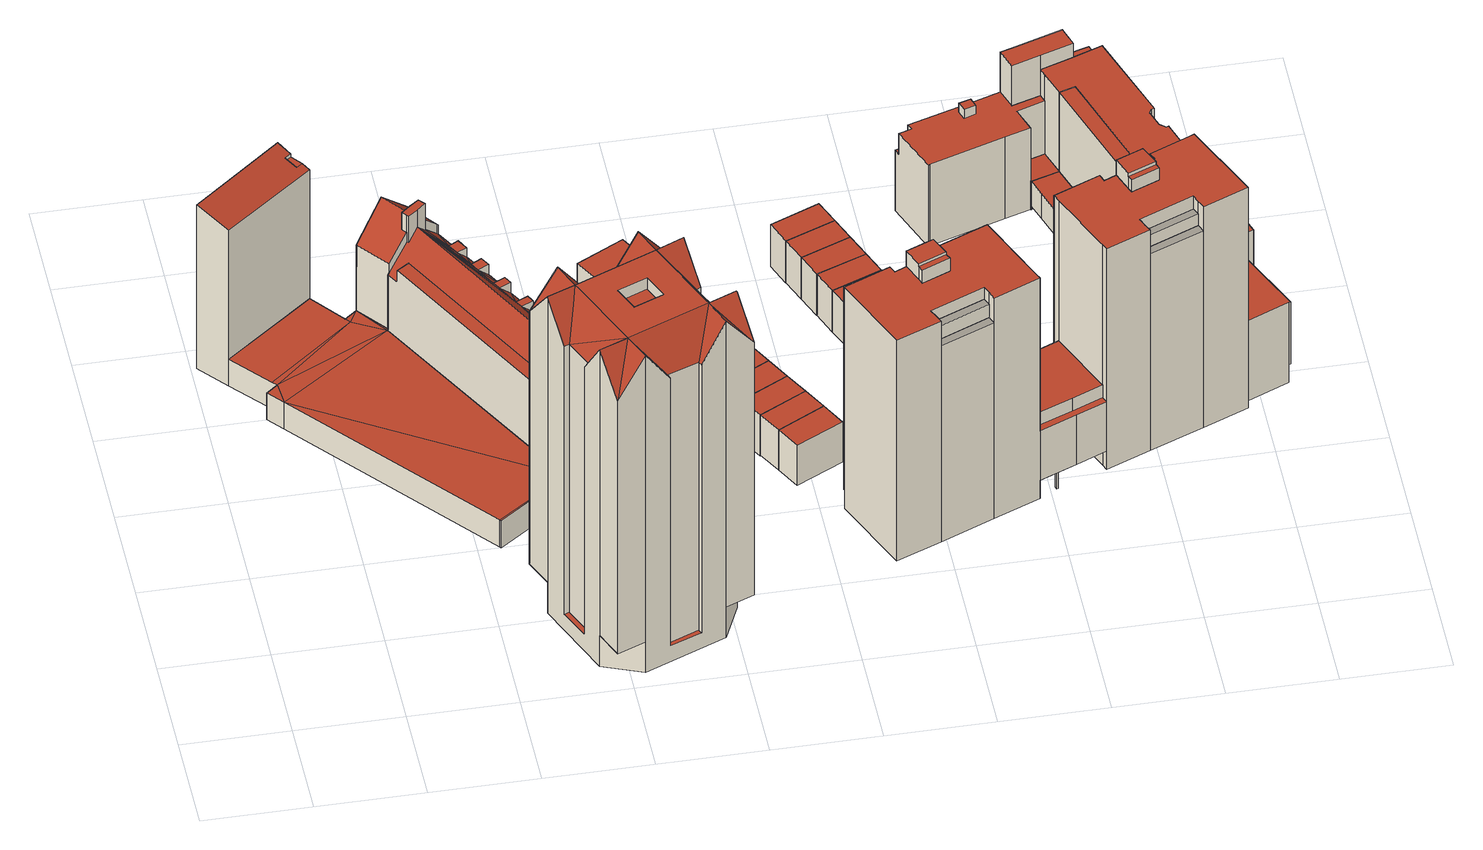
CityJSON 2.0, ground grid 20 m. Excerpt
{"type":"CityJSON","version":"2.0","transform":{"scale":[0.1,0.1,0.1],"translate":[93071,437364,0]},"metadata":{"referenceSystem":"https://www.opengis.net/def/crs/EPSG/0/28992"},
"CityObjects":{
"building1":{"type":"Building","attributes":{"measuredHeight":37.79,"yearOfConstruction":2010},"address":[{"CountryName":"Nederland","LocalityName":"Rotterdam","ThoroughfareNumber":"299","ThoroughfareName":"Botersloot","PostalCode":"3011HE"}],"children":["building1-1","building1-2"]},
"building1-1":{"type":"BuildingPart","parents":["building1"],"geometry":[{"type":"Solid","lod":"2","boundaries":[[[[0,1,2,3]],[[4,5,6,7]],[[8,9,10,11]],[[12,13,14,15]],[[3,12,15,0]],[[1,8,11,2]],[[16,10,9,17]],[[18,4,7,19]],[[20,21,22,23,24]],[[20,25,26,21]],[[13,27,28,14]],[[27,26,25,28]],[[17,18,19,16]],[[6,23,22,29,7]],[[11,27,13]],[[3,2,11]],[[11,10,27]],[[11,13,12]],[[3,11,12]],[[16,19,10]],[[19,7,29]],[[27,21,26]],[[29,22,21]],[[10,19,29]],[[10,21,27]],[[10,29,21]],[[15,14,28,25,20,24,5,4,18,17,9,8,1,0]],[[5,24,23,6]]]],"semantics":{"surfaces":[{"type":"WallSurface"},{"type":"RoofSurface"},{"type":"GroundSurface"},{"type":"ClosureSurface"}],"values":[[0,0,0,0,0,0,0,0,0,0,0,0,0,1,1,1,1,1,1,1,1,1,1,1,1,1,2,3]]}}]},
"building1-2":{"type":"BuildingPart","parents":["building1"],"geometry":[{"type":"Solid","lod":"2","boundaries":[[[[30,31,23,6]],[[24,23,31,32,33]],[[34,35,36,37]],[[38,36,35]],[[39,33,32,40]],[[30,6,5,39,40,34,37,41]],[[41,37,36,38]],[[38,35,34,40,32,31,30,41]],[[5,24,33,39]],[[6,23,24,5]]]],"semantics":{"surfaces":[{"type":"WallSurface"},{"type":"RoofSurface"},{"type":"GroundSurface"},{"type":"ClosureSurface"}],"values":[[0,0,0,0,0,0,1,1,2,3]]}}]},
"building2":{"type":"Building","attributes":{"measuredHeight":74.37,"yearOfConstruction":2009},"address":[{"CountryName":"Nederland","LocalityName":"Rotterdam","ThoroughfareNumber":"131","ThoroughfareName":"Hoogstraat","PostalCode":"3011PL"}],"geometry":[{"type":"Solid","lod":"2","boundaries":[[[[42,43,44,45]],[[46,47,48]],[[49,50,51]],[[52,53,54]],[[55,56,42,45]],[[57,58,59,60]],[[61,62,63,64]],[[65,66,67,68]],[[69,70,71,72]],[[73,69,72,74]],[[75,61,64,76]],[[77,78,47,46]],[[79,73,74,80]],[[81,82,83,84]],[[85,86,52,54]],[[87,88,50,49]],[[70,79,80,89,42,56,85,54,90,91,71]],[[92,90,54,53]],[[89,93,43,42]],[[94,47,78,55,45,95,96,97,63,62,98]],[[99,95,45,44]],[[93,99,44,43]],[[94,100,48,47]],[[52,86,87,49,101,102,103,67,66,104]],[[92,53,52,104,105]],[[106,101,49,51]],[[82,107,108,83]],[[109,110,50,88,77,46,111,112,113,114]],[[100,111,46,48]],[[110,106,51,50]],[[102,115,116,103]],[[112,57,60,113]],[[115,65,68,116]],[[76,97,96,75]],[[58,109,114,59]],[[107,117,118,108]],[[117,81,84,118]],[[119,120,65]],[[64,63,97,76]],[[108,118,84,83]],[[119,58,57,121]],[[122,74,72,120]],[[120,105,104,66,65]],[[98,62,61,121]],[[120,119,121,122],[117,107,82,81]],[[121,111,100]],[[89,122,93]],[[120,91,90,92]],[[110,109,58,119]],[[122,99,93]],[[73,79,70,69]],[[89,80,74,122]],[[120,72,71,91]],[[59,114,113,60]],[[111,121,57,112]],[[119,115,102,101]],[[116,68,67,103]],[[99,122,75,96,95]],[[101,106,119]],[[115,119,65]],[[121,100,94,98]],[[106,110,119]],[[121,61,75,122]],[[92,105,120]],[[77,88,87,86,85,56,55,78]]]],"semantics":{"surfaces":[{"type":"OuterCeilingSurface"},{"type":"WallSurface"},{"type":"RoofSurface"},{"type":"GroundSurface"}],"values":[[0,0,0,0,1,1,1,1,1,1,1,1,1,1,1,1,1,1,1,1,1,1,1,1,1,1,1,1,1,1,1,1,1,1,1,1,1,2,2,2,2,2,2,2,2,2,2,2,2,2,2,2,2,2,2,2,2,2,2,2,2,2,2,2,3]]}}]},
"building3":{"type":"Building","attributes":{"measuredHeight":29.45,"yearOfConstruction":1940,"name":"Botersloot 173-175"},"address":[{"CountryName":"Nederland","LocalityName":"Rotterdam","ThoroughfareNumber":"163-177","ThoroughfareName":"Botersloot","PostalCode":"3011HE"}],"geometry":[{"type":"Solid","lod":"2","boundaries":[[[[123,124,125,126,127,128,129,130,131,132,133,134,135,136]],[[137,138,139,140,141]],[[142,143,144,145]],[[146,147,148,149]],[[150,151,152,146,149]],[[153,154,155,156]],[[157,153,156,158]],[[147,159,160,161,162,144,143,148]],[[163,164,145,165]],[[131,166,167,132]],[[166,168,169,167]],[[170,171,172]],[[173,174,175]],[[176,177,178]],[[179,180,181]],[[175,182,183,184,185,128,127,180,179,173]],[[186,177,176,170,172,151,150,185,184,187,188,189,190,191,192,193,194,195]],[[129,139,138,130]],[[163,165,155,154,196]],[[196,197,198,163]],[[199,198,197,200]],[[201,199,200,202]],[[203,157,158,169,168]],[[168,201,202,203]],[[204,160,159]],[[195,205,186]],[[125,206,126]],[[183,182,207]],[[134,133,208]],[[142,145,164,141,140]],[[187,209,188]],[[191,210,192]],[[211,162,161]],[[194,193,212]],[[135,213,136]],[[124,123,214]],[[190,189,215]],[[127,126,206]],[[127,206,181]],[[208,158,156]],[[123,136,214]],[[136,213,214]],[[208,167,158]],[[213,208,156]],[[133,132,167]],[[133,167,208]],[[167,169,158]],[[214,213,156]],[[206,214,156]],[[152,205,212]],[[151,172,171]],[[151,171,152]],[[152,178,205]],[[171,178,152]],[[193,192,210]],[[177,186,178]],[[186,205,178]],[[193,210,212]],[[152,212,210]],[[189,188,215]],[[152,215,209]],[[152,210,215]],[[188,209,215]],[[152,209,156]],[[175,174,207]],[[209,207,156]],[[180,127,181]],[[182,175,207]],[[207,174,156]],[[181,206,156]],[[174,181,156]],[[191,215,210]],[[191,190,215]],[[187,184,183,207,209]],[[147,146,152,156,155,165,145,144,162,211,204,159]],[[198,199,137,141,164,163]],[[176,178,171,170]],[[194,212,205,195]],[[124,214,206,125]],[[134,208,213,135]],[[166,131,130,138,137,199,201,168]],[[179,181,174,173]],[[157,203,202,200,197,196,154,153]],[[204,211,161,160]],[[149,148,143,142,140,139,129,128,185,150]]]],"semantics":{"surfaces":[{"type":"WallSurface"},{"type":"RoofSurface"},{"type":"GroundSurface"}],"values":[[0,0,0,0,0,0,0,0,0,0,0,0,0,0,0,0,0,0,0,0,0,0,0,0,0,0,0,0,0,0,0,0,0,0,0,0,0,1,1,1,1,1,1,1,1,1,1,1,1,1,1,1,1,1,1,1,1,1,1,1,1,1,1,1,1,1,1,1,1,1,1,1,1,1,1,1,1,1,1,1,1,1,1,1,2]]}}]},
"building4":{"type":"Building","attributes":{"measuredHeight":9.91,"yearOfConstruction":1954},"address":[{"CountryName":"Nederland","LocalityName":"Rotterdam","ThoroughfareNumber":"42-42","ThoroughfareName":"Botersloot","PostalCode":"3011HH"}],"geometry":[{"type":"Solid","lod":"2","boundaries":[[[[216,217,218,219]],[[220,221,218,217]],[[219,218,221,222]],[[223,220,217,216]],[[216,219,222,223]],[[222,221,220,223]]]],"semantics":{"surfaces":[{"type":"GroundSurface"},{"type":"WallSurface"},{"type":"RoofSurface"}],"values":[[0,1,1,1,1,2]]}}]},
"building5":{"type":"Building","attributes":{"measuredHeight":9.88,"yearOfConstruction":1954},"address":[{"CountryName":"Nederland","LocalityName":"Rotterdam","ThoroughfareNumber":"44-44","ThoroughfareName":"Botersloot","PostalCode":"3011HH"}],"geometry":[{"type":"Solid","lod":"2","boundaries":[[[[224,225,217,216]],[[226,227,225,224]],[[227,220,217,225]],[[224,216,223,226]],[[216,217,220,223]],[[223,220,227,226]]]],"semantics":{"surfaces":[{"type":"GroundSurface"},{"type":"WallSurface"},{"type":"RoofSurface"}],"values":[[0,1,1,1,1,2]]}}]},
"building6":{"type":"Building","attributes":{"measuredHeight":9.81,"yearOfConstruction":1954},"address":[{"CountryName":"Nederland","LocalityName":"Rotterdam","ThoroughfareNumber":"46-46","ThoroughfareName":"Botersloot","PostalCode":"3011HH"}],"geometry":[{"type":"Solid","lod":"2","boundaries":[[[[228,229,230,231]],[[228,231,226,232]],[[231,230,227,226]],[[232,233,229,228]],[[233,227,230,229]],[[226,227,233,232]]]],"semantics":{"surfaces":[{"type":"GroundSurface"},{"type":"WallSurface"},{"type":"RoofSurface"}],"values":[[0,1,1,1,1,2]]}}]},
"building7":{"type":"Building","attributes":{"measuredHeight":9.79,"yearOfConstruction":1954},"address":[{"CountryName":"Nederland","LocalityName":"Rotterdam","ThoroughfareNumber":"48-48","ThoroughfareName":"Botersloot","PostalCode":"3011HH"}],"geometry":[{"type":"Solid","lod":"2","boundaries":[[[[234,235,229,228]],[[236,233,229,235]],[[237,236,235,234]],[[234,228,232,237]],[[228,229,233,232]],[[232,233,236,237]]]],"semantics":{"surfaces":[{"type":"GroundSurface"},{"type":"WallSurface"},{"type":"RoofSurface"}],"values":[[0,1,1,1,1,2]]}}]},
"building8":{"type":"Building","attributes":{"measuredHeight":9.75,"yearOfConstruction":1954},"address":[{"CountryName":"Nederland","LocalityName":"Rotterdam","ThoroughfareNumber":"50-50","ThoroughfareName":"Botersloot","PostalCode":"3011HH"}],"geometry":[{"type":"Solid","lod":"2","boundaries":[[[[238,239,240,241]],[[238,241,237,242]],[[242,243,239,238]],[[241,240,236,237]],[[243,236,240,239]],[[237,236,243,242]]]],"semantics":{"surfaces":[{"type":"GroundSurface"},{"type":"WallSurface"},{"type":"RoofSurface"}],"values":[[0,1,1,1,1,2]]}}]},
"building9":{"type":"Building","attributes":{"measuredHeight":9.72,"yearOfConstruction":1954},"address":[{"CountryName":"Nederland","LocalityName":"Rotterdam","ThoroughfareNumber":"52B","ThoroughfareName":"Botersloot","PostalCode":"3011HJ"}],"geometry":[{"type":"Solid","lod":"2","boundaries":[[[[244,245,239,238]],[[246,243,239,245]],[[247,246,245,244]],[[244,238,242,247]],[[238,239,243,242]],[[242,243,246,247]]]],"semantics":{"surfaces":[{"type":"GroundSurface"},{"type":"WallSurface"},{"type":"RoofSurface"}],"values":[[0,1,1,1,1,2]]}}]},
"building10":{"type":"Building","attributes":{"measuredHeight":9.69,"yearOfConstruction":1954},"address":[{"CountryName":"Nederland","LocalityName":"Rotterdam","ThoroughfareNumber":"54-54","ThoroughfareName":"Botersloot","PostalCode":"3011HJ"}],"geometry":[{"type":"Solid","lod":"2","boundaries":[[[[248,249,245,244]],[[250,251,249,248]],[[248,244,247,250]],[[244,245,246,247]],[[251,246,245,249]],[[247,246,251,250]]]],"semantics":{"surfaces":[{"type":"GroundSurface"},{"type":"WallSurface"},{"type":"RoofSurface"}],"values":[[0,1,1,1,1,2]]}}]},
"building11":{"type":"Building","attributes":{"measuredHeight":9.64,"yearOfConstruction":1954},"address":[{"CountryName":"Nederland","LocalityName":"Rotterdam","ThoroughfareNumber":"56-56","ThoroughfareName":"Botersloot","PostalCode":"3011HJ"}],"geometry":[{"type":"Solid","lod":"2","boundaries":[[[[252,253,254,255]],[[256,251,254,253]],[[257,256,253,252]],[[252,255,250,257]],[[255,254,251,250]],[[250,251,256,257]]]],"semantics":{"surfaces":[{"type":"GroundSurface"},{"type":"WallSurface"},{"type":"RoofSurface"}],"values":[[0,1,1,1,1,2]]}}]},
"building12":{"type":"Building","attributes":{"measuredHeight":9.55,"yearOfConstruction":1954},"address":[{"CountryName":"Nederland","LocalityName":"Rotterdam","ThoroughfareNumber":"58-58","ThoroughfareName":"Botersloot","PostalCode":"3011HJ"}],"geometry":[{"type":"Solid","lod":"2","boundaries":[[[[258,259,260,261]],[[262,256,260,259]],[[258,261,257,263]],[[261,260,256,257]],[[263,262,259,258]],[[257,256,262,263]]]],"semantics":{"surfaces":[{"type":"GroundSurface"},{"type":"WallSurface"},{"type":"RoofSurface"}],"values":[[0,1,1,1,1,2]]}}]},
"building13":{"type":"Building","attributes":{"measuredHeight":9.46,"yearOfConstruction":1954},"address":[{"CountryName":"Nederland","LocalityName":"Rotterdam","ThoroughfareNumber":"60-60","ThoroughfareName":"Botersloot","PostalCode":"3011HJ"}],"geometry":[{"type":"Solid","lod":"2","boundaries":[[[[264,265,259,258]],[[266,267,265,264]],[[264,258,263,266]],[[267,262,259,265]],[[258,259,262,263]],[[263,262,267,266]]]],"semantics":{"surfaces":[{"type":"GroundSurface"},{"type":"WallSurface"},{"type":"RoofSurface"}],"values":[[0,1,1,1,1,2]]}}]},
"building14":{"type":"Building","attributes":{"measuredHeight":9.33,"yearOfConstruction":1954},"address":[{"CountryName":"Nederland","LocalityName":"Rotterdam","ThoroughfareNumber":"62-64","ThoroughfareName":"Botersloot","PostalCode":"3011HJ"}],"geometry":[{"type":"Solid","lod":"2","boundaries":[[[[268,269,270,271]],[[271,270,267,266]],[[272,267,270,269]],[[273,272,269,268]],[[268,271,266,273]],[[266,267,272,273]]]],"semantics":{"surfaces":[{"type":"GroundSurface"},{"type":"WallSurface"},{"type":"RoofSurface"}],"values":[[0,1,1,1,1,2]]}}]},
"building15":{"type":"Building","attributes":{"measuredHeight":9.24,"yearOfConstruction":1954},"address":[{"CountryName":"Nederland","LocalityName":"Rotterdam","ThoroughfareNumber":"64B","ThoroughfareName":"Botersloot","PostalCode":"3011HJ"}],"geometry":[{"type":"Solid","lod":"2","boundaries":[[[[274,275,276,277]],[[278,279,275,274]],[[274,277,273,278]],[[277,276,272,273]],[[279,272,276,275]],[[273,272,279,278]]]],"semantics":{"surfaces":[{"type":"GroundSurface"},{"type":"WallSurface"},{"type":"RoofSurface"}],"values":[[0,1,1,1,1,2]]}}]},
"building16":{"type":"Building","attributes":{"measuredHeight":9.71,"yearOfConstruction":1954},"address":[{"CountryName":"Nederland","LocalityName":"Rotterdam","ThoroughfareNumber":"85-85","ThoroughfareName":"Pannekoekstraat","PostalCode":"3011LD"}],"geometry":[{"type":"Solid","lod":"2","boundaries":[[[[280,281,282,283]],[[284,285,282,281]],[[280,283,286,287]],[[287,284,281,280]],[[283,282,285,286]],[[286,285,284,287]]]],"semantics":{"surfaces":[{"type":"GroundSurface"},{"type":"WallSurface"},{"type":"RoofSurface"}],"values":[[0,1,1,1,1,2]]}}]},
"building17":{"type":"Building","attributes":{"measuredHeight":9.63,"yearOfConstruction":1954},"address":[{"CountryName":"Nederland","LocalityName":"Rotterdam","ThoroughfareNumber":"87-87","ThoroughfareName":"Pannekoekstraat","PostalCode":"3011LD"}],"geometry":[{"type":"Solid","lod":"2","boundaries":[[[[288,289,290,291]],[[291,290,284,287]],[[288,291,287,292]],[[293,284,290,289]],[[292,293,289,288]],[[287,284,293,292]]]],"semantics":{"surfaces":[{"type":"GroundSurface"},{"type":"WallSurface"},{"type":"RoofSurface"}],"values":[[0,1,1,1,1,2]]}}]},
"building18":{"type":"Building","attributes":{"measuredHeight":9.58,"yearOfConstruction":1954},"address":[{"CountryName":"Nederland","LocalityName":"Rotterdam","ThoroughfareNumber":"89-89","ThoroughfareName":"Pannekoekstraat","PostalCode":"3011LD"}],"geometry":[{"type":"Solid","lod":"2","boundaries":[[[[294,295,289,288]],[[294,288,292,296]],[[297,293,289,295]],[[288,289,293,292]],[[296,297,295,294]],[[292,293,297,296]]]],"semantics":{"surfaces":[{"type":"GroundSurface"},{"type":"WallSurface"},{"type":"RoofSurface"}],"values":[[0,1,1,1,1,2]]}}]},
"building19":{"type":"Building","attributes":{"measuredHeight":9.54,"yearOfConstruction":1954},"address":[{"CountryName":"Nederland","LocalityName":"Rotterdam","ThoroughfareNumber":"91-91","ThoroughfareName":"Pannekoekstraat","PostalCode":"3011LD"}],"geometry":[{"type":"Solid","lod":"2","boundaries":[[[[298,299,300,301]],[[298,301,296,302]],[[302,303,299,298]],[[303,297,300,299]],[[301,300,297,296]],[[296,297,303,302]]]],"semantics":{"surfaces":[{"type":"GroundSurface"},{"type":"WallSurface"},{"type":"RoofSurface"}],"values":[[0,1,1,1,1,2]]}}]},
"building20":{"type":"Building","attributes":{"measuredHeight":9.47,"yearOfConstruction":1954},"address":[{"CountryName":"Nederland","LocalityName":"Rotterdam","ThoroughfareNumber":"93-93","ThoroughfareName":"Pannekoekstraat","PostalCode":"3011LD"}],"geometry":[{"type":"Solid","lod":"2","boundaries":[[[[304,305,299,298]],[[306,303,299,305]],[[304,298,302,307]],[[298,299,303,302]],[[307,306,305,304]],[[302,303,306,307]]]],"semantics":{"surfaces":[{"type":"GroundSurface"},{"type":"WallSurface"},{"type":"RoofSurface"}],"values":[[0,1,1,1,1,2]]}}]},
"building21":{"type":"Building","attributes":{"measuredHeight":9.42,"yearOfConstruction":1954},"address":[{"CountryName":"Nederland","LocalityName":"Rotterdam","ThoroughfareNumber":"95-95","ThoroughfareName":"Pannekoekstraat","PostalCode":"3011LD"}],"geometry":[{"type":"Solid","lod":"2","boundaries":[[[[308,309,310,311]],[[312,306,310,309]],[[311,310,306,307]],[[313,312,309,308]],[[308,311,307,313]],[[307,306,312,313]]]],"semantics":{"surfaces":[{"type":"GroundSurface"},{"type":"WallSurface"},{"type":"RoofSurface"}],"values":[[0,1,1,1,1,2]]}}]},
"building22":{"type":"Building","attributes":{"measuredHeight":9.33,"yearOfConstruction":1954},"address":[{"CountryName":"Nederland","LocalityName":"Rotterdam","ThoroughfareNumber":"97-97","ThoroughfareName":"Pannekoekstraat","PostalCode":"3011LD"}],"geometry":[{"type":"Solid","lod":"2","boundaries":[[[[314,315,316,317]],[[318,312,316,315]],[[319,318,315,314]],[[317,316,312,313]],[[314,317,313,319]],[[313,312,318,319]]]],"semantics":{"surfaces":[{"type":"GroundSurface"},{"type":"WallSurface"},{"type":"RoofSurface"}],"values":[[0,1,1,1,1,2]]}}]},
"building23":{"type":"Building","attributes":{"measuredHeight":9.31,"yearOfConstruction":1954},"address":[{"CountryName":"Nederland","LocalityName":"Rotterdam","ThoroughfareNumber":"99-99","ThoroughfareName":"Pannekoekstraat","PostalCode":"3011LD"}],"geometry":[{"type":"Solid","lod":"2","boundaries":[[[[320,321,315,314]],[[314,315,318,319]],[[322,323,321,320]],[[323,318,315,321]],[[320,314,319,322]],[[319,318,323,322]]]],"semantics":{"surfaces":[{"type":"GroundSurface"},{"type":"WallSurface"},{"type":"RoofSurface"}],"values":[[0,1,1,1,1,2]]}}]},
"building24":{"type":"Building","attributes":{"measuredHeight":9.26,"yearOfConstruction":1954},"address":[{"CountryName":"Nederland","LocalityName":"Rotterdam","ThoroughfareNumber":"101-101","ThoroughfareName":"Pannekoekstraat","PostalCode":"3011LD"}],"geometry":[{"type":"Solid","lod":"2","boundaries":[[[[324,325,321,320]],[[326,323,321,325]],[[320,321,323,322]],[[324,320,322,327]],[[327,326,325,324]],[[322,323,326,327]]]],"semantics":{"surfaces":[{"type":"GroundSurface"},{"type":"WallSurface"},{"type":"RoofSurface"}],"values":[[0,1,1,1,1,2]]}}]},
"building25":{"type":"Building","attributes":{"measuredHeight":9.23,"yearOfConstruction":1954},"address":[{"CountryName":"Nederland","LocalityName":"Rotterdam","ThoroughfareNumber":"103-103","ThoroughfareName":"Pannekoekstraat","PostalCode":"3011LD"}],"geometry":[{"type":"Solid","lod":"2","boundaries":[[[[328,329,330,331]],[[332,333,329,328]],[[333,326,330,329]],[[328,331,327,332]],[[331,330,326,327]],[[327,326,333,332]]]],"semantics":{"surfaces":[{"type":"GroundSurface"},{"type":"WallSurface"},{"type":"RoofSurface"}],"values":[[0,1,1,1,1,2]]}}]},
"building26":{"type":"Building","attributes":{"measuredHeight":54.53,"yearOfConstruction":1997},"address":[{"CountryName":"Nederland","LocalityName":"Rotterdam","ThoroughfareNumber":"107-107","ThoroughfareName":"Hoogstraat","PostalCode":"3011PK"}],"children":["building26-1","building26-2","building26-3","building26-4","building26-5","building26-6","building26-7","building26-8","building26-9"]},
"building26-1":{"type":"BuildingPart","attributes":{"measuredHeight":50.9},"parents":["building26"],"geometry":[{"type":"Solid","lod":"2","boundaries":[[[[334,335,336,337,338,339,340]],[[341,342,343,344,345,346,347,348]],[[341,348,349,350,351,352]],[[353,354,355,356,357,358,359]],[[360,361,362,363,364]],[[365,337,336,366,367]],[[368,369,366,336,335]],[[370,371,360,364,372]],[[372,373,374,370]],[[375,376,377,378]],[[379,380,381,382]],[[383,384,385,386]],[[387,388,389,390]],[[391,392,339,338]],[[392,393,340,339]],[[393,394,334,340]],[[395,396,397,398,399]],[[356,400,401,402,357]],[[403,404,405,347]],[[404,406,407,405]],[[406,359,358,407]],[[349,396,395,350]],[[398,401,400,399]],[[376,408,342,377]],[[380,409,410,381]],[[409,352,351,410]],[[354,411,412,413,355]],[[414,413,412,415]],[[408,416,343,342]],[[416,417,344,343]],[[417,418,345,344]],[[418,419,346,345]],[[419,403,347,346]],[[420,421,363,362,422]],[[420,423,424,421]],[[423,365,367,424]],[[394,383,386,334]],[[368,425,426,369]],[[425,387,390,426]],[[373,414,415,374]],[[356,355,413,414,373,372,364,363,421,424,367,366,369,426,390,389,427,428,429,430,382,381,410,351,350,395,399,400]],[[431,353,359,406,404,403,419,418,417,416,408,376,375,432,433,434,435,384,383,394,393,392,391,422,362,361,436,437,438]],[[438,437,374,415]],[[433,432,430,429]],[[347,405,397,396]],[[420,422,391,338,423]],[[342,341,352,409]],[[415,412,411,431,438]],[[374,437,436,371,370]],[[398,397,405,407,402,401]],[[348,347,396,349]],[[435,434,428,427]],[[436,361,360,371]],[[377,342,409,380]],[[407,358,357,402]],[[434,433,429,428]],[[335,334,425,368]],[[378,377,380,379]],[[386,385,388,387]],[[338,337,365,423]],[[379,382,430,432,375,378]],[[427,389,388,385,384,435]],[[353,431,411,354]],[[334,386,387,425]]]],"semantics":{"surfaces":[{"type":"OuterCeilingSurface"},{"type":"WallSurface"},{"type":"RoofSurface"},{"type":"GroundSurface"},{"type":"ClosureSurface"}],"values":[[0,0,1,1,1,1,1,1,1,1,1,1,1,1,1,1,1,1,1,1,1,1,1,1,1,1,1,1,1,1,1,1,1,1,1,1,1,1,1,1,2,3,4,4,4,4,4,4,4,4,4,4,4,4,4,4,4,4,4,4,4,4,4,4]]}}]},
"building26-2":{"type":"BuildingPart","attributes":{"measuredHeight":18.49},"parents":["building26"],"geometry":[{"type":"Solid","lod":"2","boundaries":[[[[439,440,338,337,441,442,443,444,445]],[[446,447,440,439]],[[447,391,338,440]],[[444,448,420,422,449]],[[450,448,444,443]],[[449,451,445,444]],[[451,446,439,445]],[[365,452,441,337]],[[452,453,442,441]],[[453,450,443,442]],[[453,452,365,423,420,448,450]],[[447,446,451,449,422,391]],[[423,365,337,338]],[[338,391,422,420,423]]]],"semantics":{"surfaces":[{"type":"OuterCeilingSurface"},{"type":"WallSurface"},{"type":"RoofSurface"},{"type":"GroundSurface"},{"type":"ClosureSurface"}],"values":[[0,1,1,1,1,1,1,1,1,1,2,3,4,4]]}}]},
"building26-3":{"type":"BuildingPart","attributes":{"measuredHeight":54.45},"parents":["building26"],"geometry":[{"type":"Solid","lod":"2","boundaries":[[[[335,334,386,385,454,378,377,342,341]],[[352,368,335,341]],[[455,427,389,456,457]],[[455,458,428,427]],[[458,459,429,428]],[[460,461,462,382,430]],[[459,460,430,429]],[[460,455,457,461]],[[384,463,454,385]],[[382,462,464,465,379]],[[389,388,465,464,456]],[[463,375,378,454]],[[409,380,379,465,388,387,425,368,352]],[[460,459,458,455]],[[457,456,464,462,461]],[[384,435,434,433,432,375,463]],[[430,382,379,378,375,432]],[[368,425,334,335]],[[427,435,384,385,388,389]],[[425,387,386,334]],[[380,409,342,377]],[[432,433,429,430]],[[433,434,428,429]],[[379,380,377,378]],[[387,388,385,386]],[[434,435,427,428]],[[409,352,341,342]]]],"semantics":{"surfaces":[{"type":"OuterCeilingSurface"},{"type":"WallSurface"},{"type":"RoofSurface"},{"type":"GroundSurface"},{"type":"ClosureSurface"}],"values":[[0,1,1,1,1,1,1,1,1,1,1,1,2,2,2,3,4,4,4,4,4,4,4,4,4,4,4]]}}]},
"building26-4":{"type":"BuildingPart","attributes":{"measuredHeight":50.92},"parents":["building26"],"geometry":[{"type":"Solid","lod":"2","boundaries":[[[[466,467,468,469]],[[405,407,358,470,471,472,473,468,467,348,347],[474,475,476,477],[478,479,480,481],[482,483,484,485],[486,487,488,489]],[[490,491,492,493]],[[494,495,496,497,498]],[[499,491,490,500,501]],[[502,503,488,487]],[[503,504,489,488]],[[505,506,476,475]],[[507,508,474,477]],[[504,509,486,489]],[[508,505,475,474]],[[510,511,512,513]],[[514,515,481,480]],[[516,517,484,483]],[[518,519,520,521,522]],[[523,524,525,526,527]],[[528,529,472,471]],[[529,530,473,472]],[[530,531,468,473]],[[532,519,518,533]],[[523,521,520,524]],[[517,534,485,484]],[[534,535,482,485]],[[535,516,483,482]],[[493,536,495,494,537]],[[537,500,490,493]],[[538,514,480,479]],[[539,540,492,541]],[[501,542,543,499]],[[542,544,545,543]],[[515,546,478,481]],[[546,538,479,478]],[[540,536,493,492]],[[531,547,469,468]],[[527,548,549,523]],[[548,402,401,549]],[[533,467,466,550,551,532]],[[533,349,348,467]],[[552,553,554,555,556]],[[554,510,513,555]],[[547,557,558,469]],[[559,560,561,562]],[[560,551,550,561]],[[525,553,552,563,528,471,526]],[[357,564,470,358]],[[564,526,471,470]],[[497,565,566,567,498]],[[511,567,566,512]],[[557,568,569,558]],[[570,559,562,571]],[[521,572,573,522]],[[572,574,575,573]],[[574,576,577,575]],[[576,398,397,577]],[[578,539,541,579]],[[544,580,581,545]],[[506,507,477,476]],[[509,502,487,486]],[[533,518,522,573,575,577,397,396,349]],[[551,560,559,570,582,583,584,585,580,544,542,501,500,537,494,498,567,511,510,554,553,525,524,520,519,532]],[[549,401,398,576,574,572,521,523]],[[527,526,564,357,402,548]],[[538,546,515,514]],[[508,507,506,505]],[[586,587,568,557,547,531,530,529,528,563,588,589,590,591,496,495,536,540,539,578,592,593]],[[502,509,504,503]],[[516,535,534,517]],[[593,592,585,584]],[[407,405,397,398,401,402]],[[561,550,466,469]],[[587,586,583,582]],[[569,568,587,582,570,571]],[[499,543,492,491]],[[396,397,405,347]],[[590,589,513,512]],[[581,580,585,592,578,579]],[[571,562,558,569]],[[543,545,541,492]],[[349,396,347,348]],[[556,555,513,589,588]],[[512,566,565,591,590]],[[496,591,565,497]],[[586,593,584,583]],[[562,561,469,558]],[[545,581,579,541]],[[588,563,552,556]],[[402,357,358,407]]]],"semantics":{"surfaces":[{"type":"OuterCeilingSurface"},{"type":"WallSurface"},{"type":"RoofSurface"},{"type":"GroundSurface"},{"type":"ClosureSurface"}],"values":[[0,0,0,1,1,1,1,1,1,1,1,1,1,1,1,1,1,1,1,1,1,1,1,1,1,1,1,1,1,1,1,1,1,1,1,1,1,1,1,1,1,1,1,1,1,1,1,1,1,1,1,1,1,1,1,1,1,1,2,2,2,2,3,3,3,3,3,4,4,4,4,4,4,4,4,4,4,4,4,4,4,4,4,4,4,4,4]]}}]},
"building26-5":{"type":"BuildingPart","attributes":{"measuredHeight":48.03},"parents":["building26"],"geometry":[{"type":"Solid","lod":"2","boundaries":[[[[431,436,371,411]],[[370,374,415,412]],[[411,371,370,412]],[[436,431,438,437]],[[415,438,431,411,412]],[[374,370,371,436,437]],[[437,438,415,374]]]],"semantics":{"surfaces":[{"type":"ClosureSurface"},{"type":"OuterFloorSurface"},{"type":"WallSurface"},{"type":"GroundSurface"}],"values":[[0,1,2,3,0,0,0]]}}]},
"building26-6":{"type":"BuildingPart","attributes":{"measuredHeight":45.43},"parents":["building26"],"geometry":[{"type":"Solid","lod":"2","boundaries":[[[[361,436,371,360]],[[411,354,360,371]],[[353,361,360,354]],[[431,436,361,353]],[[431,353,354,411]],[[436,431,411,371]]]],"semantics":{"surfaces":[{"type":"ClosureSurface"},{"type":"OuterFloorSurface"},{"type":"WallSurface"},{"type":"GroundSurface"}],"values":[[0,1,2,3,0,0]]}}]},
"building26-7":{"type":"BuildingPart","attributes":{"measuredHeight":48.23},"parents":["building26"],"geometry":[{"type":"Solid","lod":"2","boundaries":[[[[591,588,556,565]],[[555,513,512,566]],[[565,556,555,566]],[[588,591,590,589]],[[513,555,556,588,589]],[[565,566,512,590,591]],[[589,590,512,513]]]],"semantics":{"surfaces":[{"type":"ClosureSurface"},{"type":"OuterFloorSurface"},{"type":"WallSurface"},{"type":"GroundSurface"}],"values":[[0,1,2,3,0,0,0]]}}]},
"building26-8":{"type":"BuildingPart","attributes":{"measuredHeight":45.23},"parents":["building26"],"geometry":[{"type":"Solid","lod":"2","boundaries":[[[[563,588,556,552]],[[565,497,552,556]],[[496,563,552,497]],[[591,588,563,496]],[[588,591,565,556]],[[591,496,497,565]]]],"semantics":{"surfaces":[{"type":"ClosureSurface"},{"type":"OuterFloorSurface"},{"type":"WallSurface"},{"type":"GroundSurface"}],"values":[[0,1,2,3,0,0]]}}]},
"building26-9":{"type":"BuildingPart","attributes":{"measuredHeight":54.53},"parents":["building26"],"geometry":[{"type":"Solid","lod":"2","boundaries":[[[[558,569,594,579,541,492,491,466,469]],[[595,596,584,583]],[[499,550,466,491]],[[597,582,570,598,599]],[[597,595,583,582]],[[600,597,599,601]],[[580,585,600,601,602]],[[596,600,585,584]],[[580,602,603,604,581]],[[604,603,598,570,571]],[[568,605,594,569]],[[605,578,579,594]],[[603,602,601,599,598]],[[581,604,571,562,561,550,499,543,545]],[[600,596,595,597]],[[568,587,586,593,592,578,605]],[[585,580,581,579,578,592]],[[545,543,492,541]],[[561,562,558,469]],[[592,593,584,585]],[[543,499,491,492]],[[562,571,569,558]],[[593,586,583,584]],[[550,561,469,466]],[[586,587,582,583]],[[571,570,582,587,568,569]],[[581,545,541,579]]]],"semantics":{"surfaces":[{"type":"OuterCeilingSurface"},{"type":"WallSurface"},{"type":"RoofSurface"},{"type":"GroundSurface"},{"type":"ClosureSurface"}],"values":[[0,1,1,1,1,1,1,1,1,1,1,1,2,2,2,3,4,4,4,4,4,4,4,4,4,4,4]]}}]},
"building27":{"type":"Building","attributes":{"measuredHeight":28.02,"yearOfConstruction":1956},"address":[{"CountryName":"Nederland","LocalityName":"Rotterdam","ThoroughfareNumber":"171-205","ThoroughfareName":"Mariniersweg","PostalCode":"3011NL"}],"children":["building27-1","building27-2","building27-3","building27-4","building27-5","building27-6"]},
"building27-1":{"type":"BuildingPart","attributes":{"measuredHeight":22.02},"parents":["building27"],"geometry":[{"type":"Solid","lod":"2","boundaries":[[[[606,607,608,609]],[[610,611,612,613]],[[607,610,613,608]],[[609,608,613,612]],[[606,611,610,607]],[[611,606,609,612]]]],"semantics":{"surfaces":[{"type":"ClosureSurface"},{"type":"WallSurface"},{"type":"RoofSurface"},{"type":"GroundSurface"}],"values":[[0,1,1,2,3,0]]}}]},
"building27-2":{"type":"BuildingPart","attributes":{"measuredHeight":28.02},"parents":["building27"],"geometry":[{"type":"Solid","lod":"2","boundaries":[[[[614,612,611,615,616]],[[616,615,617,618,619]],[[620,609,612,614,621]],[[622,623,624,625,626]],[[621,623,622,620]],[[624,619,618,625]],[[623,621,614,616,619,624]],[[611,606,627,628,617,615]],[[617,628,625,618]],[[606,611,612,609]],[[628,627,626,625]],[[626,627,606,609,620,622]]]],"semantics":{"surfaces":[{"type":"WallSurface"},{"type":"RoofSurface"},{"type":"GroundSurface"},{"type":"ClosureSurface"}],"values":[[0,0,0,0,0,0,1,2,3,3,3,3]]}}]},
"building27-3":{"type":"BuildingPart","attributes":{"measuredHeight":6.57},"parents":["building27"],"geometry":[{"type":"Solid","lod":"2","boundaries":[[[[629,630,631,632]],[[630,633,634,631]],[[633,635,636,634]],[[635,637,638,636]],[[638,639,632,631,634,636]],[[635,633,630,629,640,637]],[[640,629,632,639]],[[637,640,639,638]]]],"semantics":{"surfaces":[{"type":"ClosureSurface"},{"type":"WallSurface"},{"type":"RoofSurface"},{"type":"GroundSurface"}],"values":[[0,1,1,1,2,3,0,0]]}}]},
"building27-4":{"type":"BuildingPart","attributes":{"measuredHeight":6.57},"parents":["building27"],"geometry":[{"type":"Solid","lod":"2","boundaries":[[[[641,642,643,644]],[[645,646,647,648]],[[642,645,648,643]],[[646,641,644,647]],[[643,648,647,644]],[[642,641,646,645]]]],"semantics":{"surfaces":[{"type":"ClosureSurface"},{"type":"WallSurface"},{"type":"RoofSurface"},{"type":"GroundSurface"}],"values":[[0,1,1,1,2,3]]}}]},
"building27-5":{"type":"BuildingPart","attributes":{"measuredHeight":20.87},"parents":["building27"],"geometry":[{"type":"Solid","lod":"2","boundaries":[[[[649,650,651,652]],[[617,653,654,618]],[[655,656,654,653,657,658]],[[659,660,661,662]],[[660,663,664,661]],[[631,665,666,667,630]],[[668,667,666,669]],[[670,671,632,639]],[[672,673,674,675]],[[671,665,631,632]],[[676,659,662,677]],[[663,676,677,664]],[[650,656,655,651]],[[673,668,669,674]],[[658,657,672,675,649,652]],[[656,650,649,675,674,669,666,665,671,670,626,625,618,654],[664,677,662,661]],[[651,655,658,652]],[[659,676,663,660]],[[668,673,672,657,653,617,628,627,640,629,630,667]],[[626,670,639,640,627]],[[627,628,625,626]],[[630,629,632,631]],[[628,617,618,625]],[[629,640,639,632]]]],"semantics":{"surfaces":[{"type":"WallSurface"},{"type":"RoofSurface"},{"type":"GroundSurface"},{"type":"ClosureSurface"}],"values":[[0,0,0,0,0,0,0,0,0,0,0,0,0,0,0,1,1,1,2,3,3,3,3,3]]}}]},
"building27-6":{"type":"BuildingPart","attributes":{"measuredHeight":24.8},"parents":["building27"],"geometry":[{"type":"Solid","lod":"2","boundaries":[[[[678,679,680,681,682,683,684,685]],[[683,686,687,688,689]],[[608,609,620,690]],[[691,607,608,690,692]],[[644,641,693,694,695]],[[693,688,687,694]],[[696,697,698,699]],[[689,700,684,683]],[[697,701,702,698]],[[701,703,704,702]],[[703,705,706,704]],[[705,707,708,706]],[[707,691,692,708]],[[638,637,709,710,711]],[[709,712,713,710]],[[712,714,715,713]],[[714,716,717,715]],[[718,719,680,679]],[[719,720,681,680]],[[721,722,642,643,723]],[[716,722,721,717]],[[684,700,724,725,726]],[[724,727,728,725]],[[727,696,699,728]],[[726,729,685,684]],[[729,730,678,685]],[[730,718,679,678]],[[720,731,682,681]],[[731,686,683,682]],[[643,644,695,723]],[[670,639,638,711,732]],[[626,670,732,622]],[[720,719,718,730,729,726,725,728,699,698,702,704,706,708,692,690,620,622,732,711,710,713,715,717,721,723,695,694,687,686,731]],[[722,716,714,712,709,637,640,627,606,607,691,707,705,703,701,697,696,727,724,700,689,688,693,641,642]],[[609,606,627,626,622,620]],[[639,670,626,627,640]],[[607,606,609,608]],[[642,641,644,643]],[[640,637,638,639]]]],"semantics":{"surfaces":[{"type":"OuterCeilingSurface"},{"type":"WallSurface"},{"type":"RoofSurface"},{"type":"GroundSurface"},{"type":"ClosureSurface"}],"values":[[0,1,1,1,1,1,1,1,1,1,1,1,1,1,1,1,1,1,1,1,1,1,1,1,1,1,1,1,1,1,1,1,2,3,4,4,4,4,4]]}}]},
"building28":{"type":"Building","attributes":{"measuredHeight":23.86,"yearOfConstruction":1950},"children":["building28-1","building28-2"]},
"building28-1":{"type":"BuildingPart","parents":["building28"],"geometry":[{"type":"Solid","lod":"2","boundaries":[[[[733,695,644,734]],[[734,735,736,731,733]],[[686,731,736,737]],[[695,694,738,739,644]],[[740,738,694,687]],[[737,740,687,686]],[[694,695,733,731,686,687]],[[737,736,735,739,738,740]],[[734,644,739,735]]]],"semantics":{"surfaces":[{"type":"WallSurface"},{"type":"RoofSurface"},{"type":"GroundSurface"},{"type":"ClosureSurface"}],"values":[[0,0,0,0,0,0,1,2,3]]}}]},
"building28-2":{"type":"BuildingPart","parents":["building28"],"geometry":[{"type":"Solid","lod":"2","boundaries":[[[[735,739,644,734]],[[741,647,742,743]],[[734,741,743,735]],[[739,742,647,644]],[[644,647,741,734]],[[735,743,742,739]]]],"semantics":{"surfaces":[{"type":"ClosureSurface"},{"type":"WallSurface"},{"type":"RoofSurface"},{"type":"GroundSurface"}],"values":[[0,1,1,1,2,3]]}}]},
"building29":{"type":"Building","attributes":{"measuredHeight":23.93,"yearOfConstruction":1956},"children":["building29-1","building29-2"]},
"building29-1":{"type":"BuildingPart","parents":["building29"],"geometry":[{"type":"Solid","lod":"2","boundaries":[[[[744,745,638,643]],[[643,648,746,744]],[[747,748,634,636]],[[745,747,636,638]],[[749,634,748,750]],[[648,749,750,746]],[[648,643,638,636,634,749]],[[750,748,747,745,744,746]]]],"semantics":{"surfaces":[{"type":"ClosureSurface"},{"type":"WallSurface"},{"type":"RoofSurface"},{"type":"GroundSurface"}],"values":[[0,1,1,1,1,1,2,3]]}}]},
"building29-2":{"type":"BuildingPart","parents":["building29"],"geometry":[{"type":"Solid","lod":"2","boundaries":[[[[723,711,638,643]],[[751,721,723,643,744]],[[717,721,751,752]],[[752,753,715,717]],[[753,754,713,715]],[[711,710,755,745,638]],[[754,755,710,713]],[[715,713,710,711,723,721,717]],[[753,752,751,744,745,755,754]],[[643,638,745,744]]]],"semantics":{"surfaces":[{"type":"WallSurface"},{"type":"RoofSurface"},{"type":"GroundSurface"},{"type":"ClosureSurface"}],"values":[[0,0,0,0,0,0,0,1,2,3]]}}]}
},
"vertices":[
[573,493,5],[572,495,5],[572,495,68],[573,493,68],[273,965,5],[223,1028,5],[223,1028,66],[273,965,66],[570,494,5],[340,922,5],[340,922,66],[570,494,68],[441,399,68],[439,402,68],[439,402,5],[441,399,5],[343,924,66],[343,924,5],[296,983,5],[296,983,66],[126,818,5],[126,818,66],[118,827,66],[56,899,66],[56,899,5],[105,801,5],[105,801,66],[130,771,66],[130,771,5],[280,956,66],
[223,1028,363],[56,899,364],[10,953,383],[10,953,5],[196,1062,375],[184,1053,375],[184,1053,368],[196,1062,368],[201,1033,368],[177,1086,5],[177,1086,383],[212,1042,368],
[672,348,84],[725,370,84],[746,319,84],[747,317,84],[778,91,84],[811,164,84],[831,112,84],[550,58,84],[625,27,84],[572,5,84],[487,210,84],[465,263,84],[518,284,84],[747,317,13],[672,348,13],[728,79,667],[669,55,669],[669,55,49],[728,79,49],[783,208,667],[791,211,667],[791,211,49],[783,208,49],[517,166,667],[507,162,667],[507,162,49],[517,166,49],[572,297,49],[569,305,43],[569,305,667],[572,297,667],[625,318,49],[625,318,668],[759,265,667],[759,265,49],[778,91,13],[811,164,13],[621,327,43],[621,327,668],[665,227,743],[609,204,743],[609,204,717],[665,227,717],[518,284,13],[487,210,13],[550,58,13],[625,27,13],[672,348,743],[518,284,741],[519,285,742],[465,263,667],[725,370,667],[811,164,742],[747,317,741],[767,269,667],[767,269,49],[810,166,743],[746,319,743],[831,112,667],[550,58,744],[532,103,668],[532,103,49],[487,210,742],[487,211,743],[572,5,667],[629,157,743],[629,157,717],[672,47,669],[625,27,744],[778,91,743],[731,71,668],[731,71,49],[672,47,49],[542,107,667],[542,107,49],[685,180,743],[685,180,717],[603,80,743],[540,232,743],[757,144,743],[694,296,743],
[501,907,196],[501,907,219],[511,890,219],[511,890,195],[526,864,194],[526,864,8],[442,1007,8],[442,1007,220],[444,1004,221],[444,1004,200],[470,960,198],[470,960,219],[482,940,218],[482,940,197],[347,1023,285],[401,1066,216],[401,1066,8],[296,983,8],[296,983,218],[343,924,8],[340,922,8],[340,922,194],[343,924,198],[572,495,197],[570,494,195],[570,494,8],[572,495,8],[681,575,8],[681,575,194],[625,534,264],[398,959,302],[381,946,302],[381,946,242],[398,959,263],[415,973,302],[415,973,241],[537,555,195],[537,555,222],[352,900,222],[352,900,194],[378,949,263],[343,924,218],[378,949,241],[441,1002,224],[441,1002,204],[411,978,263],[411,978,242],[655,625,219],[632,613,219],[655,625,194],[540,838,218],[518,826,219],[540,838,194],[647,639,219],[647,639,194],[624,627,219],[532,853,218],[532,853,194],[510,841,219],[562,798,194],[562,798,218],[567,788,218],[567,788,8],[628,675,194],[569,784,218],[569,784,194],[589,746,194],[589,746,218],[599,728,219],[599,728,194],[617,695,194],[617,695,219],[628,675,219],[378,949,302],[371,958,302],[371,958,263],[388,972,285],[388,972,302],[405,985,263],[405,985,302],[411,978,302],[561,568,222],[605,664,219],[490,879,219],[539,786,219],[452,950,219],[547,772,219],[577,716,219],[375,915,222],[595,683,219],[463,930,219],[481,896,219],[567,735,218],
[797,993,6],[709,946,6],[685,990,6],[773,1037,6],[709,946,105],[685,990,105],[773,1037,105],[797,993,105],
[820,950,6],[732,903,6],[820,950,105],[732,903,105],
[844,904,7],[757,857,7],[732,903,7],[820,950,7],[844,904,105],[757,857,105],
[868,860,7],[780,814,7],[780,814,105],[868,860,105],
[893,814,8],[805,767,8],[780,814,8],[868,860,8],[893,814,105],[805,767,105],
[916,771,8],[828,724,8],[828,724,105],[916,771,105],
[940,726,8],[852,679,8],[940,726,105],[852,679,105],
[963,682,9],[875,635,9],[852,679,9],[940,726,9],[875,635,105],[963,682,105],
[987,637,10],[899,590,10],[875,635,10],[963,682,10],[899,590,105],[987,637,105],
[1011,593,10],[923,546,10],[1011,593,105],[923,546,105],
[1035,549,12],[947,502,12],[923,546,12],[1011,593,12],[947,502,105],[1035,549,105],
[1059,502,13],[971,456,13],[947,502,13],[1035,549,13],[1059,502,105],[971,456,105],
[1142,1018,8],[1049,981,8],[1031,1028,8],[1123,1066,8],[1049,981,105],[1031,1028,105],[1123,1066,105],[1142,1018,105],
[1160,971,9],[1067,934,9],[1049,981,9],[1142,1018,9],[1160,971,105],[1067,934,105],
[1179,923,9],[1086,887,9],[1179,923,105],[1086,887,105],
[1197,877,10],[1104,840,10],[1086,887,10],[1179,923,10],[1197,877,105],[1104,840,105],
[1215,829,10],[1123,793,10],[1123,793,105],[1215,829,105],
[1234,783,11],[1141,746,11],[1123,793,11],[1215,829,11],[1141,746,105],[1234,783,105],
[1252,736,12],[1159,699,12],[1141,746,12],[1234,783,12],[1159,699,105],[1252,736,105],
[1270,689,12],[1177,653,12],[1270,689,105],[1177,653,105],
[1288,642,12],[1196,605,12],[1196,605,105],[1288,642,105],
[1307,593,13],[1215,557,13],[1196,605,13],[1288,642,13],[1307,593,105],[1215,557,105],
[1622,624,56],[1621,627,56],[1698,660,56],[1706,663,56],[1707,660,56],[1699,657,56],[1651,637,56],[1526,588,56],[1527,585,56],[1525,584,56],[1521,583,56],[1516,580,56],[1447,552,56],[1440,549,56],[1439,551,56],[1439,551,167],[1439,551,523],[1526,588,523],[1526,588,496],[1586,432,14],[1586,432,468],[1586,432,523],[1503,398,523],[1503,398,170],[1503,398,56],[1503,398,14],[1687,474,468],[1687,474,14],[1772,510,14],[1772,510,523],[1687,474,523],[1706,663,199],[1698,660,523],[1706,663,523],[1621,627,496],[1621,627,523],[1681,490,494],[1681,490,468],[1681,490,523],[1675,505,523],[1675,505,494],[1554,583,14],[1531,573,14],[1531,573,56],[1554,583,56],[1554,583,496],[1531,573,496],[1531,573,523],[1554,583,523],[1627,613,14],[1605,604,14],[1605,604,56],[1627,613,56],[1627,613,496],[1605,604,496],[1605,604,523],[1627,613,523],[1707,660,14],[1699,657,14],[1651,637,14],[1622,624,14],[1440,549,523],[1440,549,167],[1445,537,167],[1445,537,199],[1445,537,523],[1498,410,523],[1498,410,199],[1498,410,170],[1440,549,14],[1445,537,14],[1445,537,56],[1498,410,14],[1498,410,56],[1527,585,14],[1527,585,496],[1527,585,523],[1579,447,468],[1579,447,494],[1579,447,523],[1573,462,523],[1573,462,494],[1525,584,14],[1521,583,14],[1516,580,14],[1447,552,14],[1766,524,199],[1766,524,523],[1766,524,14],[1707,660,199],[1707,660,523],[1622,624,496],[1622,624,523],[1621,567,523],[1625,557,523],[1572,535,523],[1568,545,523],[1579,447,14],[1568,545,14],[1572,535,14],[1625,557,14],[1621,567,14],[1681,490,14],[1675,505,14],[1573,462,14],
[1795,697,56],[1709,661,56],[1797,701,56],[1801,690,56],[1856,562,56],[1853,561,56],[1799,689,56],[1795,697,14],[1709,661,14],[1853,561,199],[1853,561,14],[1856,562,199],[1799,689,14],[1797,701,199],[1801,690,199],
[1592,599,56],[1621,567,551],[1605,604,558],[1621,567,558],[1625,557,551],[1572,535,551],[1568,545,551],[1568,545,558],[1554,583,558],[1592,599,14],[1592,599,558],[1592,599,496],
[1221,460,56],[1312,498,56],[1313,496,56],[1222,458,56],[1446,374,56],[1376,345,56],[1371,357,56],[1318,484,56],[1369,468,56],[1366,467,56],[1369,461,56],[1372,462,56],[1412,365,56],[1410,371,56],[1407,370,56],[1409,364,56],[1399,397,56],[1396,403,56],[1394,402,56],[1396,396,56],[1359,494,56],[1356,500,56],[1353,499,56],[1356,493,56],[1039,384,56],[1127,421,56],[1128,418,56],[1040,382,56],[1103,231,523],[1103,231,14],[1188,266,14],[1188,266,466],[1188,266,523],[1127,421,496],[1039,384,523],[1127,421,523],[1356,500,14],[1353,499,14],[1356,493,14],[1366,467,14],[1369,461,14],[1372,462,14],[1369,468,14],[1359,494,14],[1277,339,523],[1175,296,523],[1175,296,496],[1277,339,496],[1407,370,14],[1409,364,14],[1396,403,14],[1394,402,14],[1313,496,167],[1313,496,523],[1318,484,523],[1318,484,199],[1318,484,167],[1371,357,199],[1371,357,523],[1376,345,523],[1376,345,170],[1371,357,170],[1376,345,14],[1371,357,14],[1318,484,14],[1313,496,14],[1312,498,523],[1312,498,167],[1396,396,14],[1399,397,14],[1040,382,14],[1040,382,523],[1410,371,14],[1133,407,14],[1128,418,14],[1133,407,56],[1128,418,523],[1128,418,496],[1133,407,523],[1133,407,496],[1412,365,14],[1222,458,14],[1440,386,170],[1440,386,199],[1221,460,496],[1221,460,523],[1289,308,466],[1289,308,523],[1283,324,523],[1283,324,496],[1283,324,466],[1227,447,14],[1227,447,56],[1227,447,523],[1222,458,523],[1222,458,496],[1227,447,496],[1289,308,14],[1446,374,170],[1182,281,466],[1182,281,496],[1182,281,523],[1206,438,14],[1206,438,56],[1206,438,523],[1206,438,496],[1353,498,199],[1353,498,167],[1356,499,199],[1356,499,167],[1388,513,199],[1388,513,167],[1155,417,14],[1155,417,56],[1155,417,523],[1155,417,496],[1222,402,523],[1227,391,523],[1174,369,523],[1170,380,523],[1227,391,14],[1222,402,14],[1283,324,14],[1277,339,14],[1175,296,14],[1182,281,14],[1170,380,14],[1174,369,14],
[1194,433,56],[1227,391,553],[1174,369,553],[1222,402,553],[1206,438,559],[1222,402,559],[1170,380,553],[1170,380,559],[1155,417,559],[1194,433,559],[1194,433,496],[1194,433,14],
[1593,1193,7],[1641,1211,7],[1641,1211,227],[1593,1193,227],[1630,1246,7],[1581,1231,7],[1581,1231,227],[1630,1246,227],
[1581,1231,287],[1486,1200,7],[1486,1200,287],[1465,1194,7],[1465,1194,195],[1465,1194,287],[1593,1193,255],[1593,1193,287],[1531,1172,255],[1531,1172,287],[1478,1155,287],[1478,1155,195],[1531,1172,195],[1531,1172,7],[1478,1155,7],
[1484,1139,7],[1499,1092,7],[1499,1092,73],[1484,1139,73],[1500,1091,7],[1500,1091,73],[1501,1091,7],[1501,1091,73],[1552,1107,7],[1552,1107,73],[1536,1156,73],[1536,1156,7],
[1641,832,7],[1627,876,7],[1627,876,73],[1641,832,73],[1575,859,7],[1589,815,7],[1589,815,73],[1575,859,73],
[1273,1120,195],[1297,1128,195],[1297,1128,147],[1273,1120,147],[1419,1179,7],[1419,1179,195],[1292,1139,147],[1292,1139,195],[1269,1132,7],[1269,1132,147],[1385,1156,215],[1407,1163,215],[1407,1163,195],[1385,1156,195],[1413,1145,215],[1413,1145,195],[1499,1092,195],[1452,1077,195],[1452,1077,7],[1311,1031,7],[1311,1031,195],[1536,1156,195],[1484,1139,195],[1309,1029,7],[1311,1030,7],[1311,1030,195],[1309,1029,195],[1391,1138,215],[1391,1138,195],
[1801,690,62],[1797,701,62],[1706,663,62],[1698,660,62],[1662,771,62],[1679,777,62],[1778,810,62],[1816,695,62],[1679,777,255],[1659,838,255],[1659,838,7],[1679,777,7],[1641,1211,255],[1647,1213,7],[1647,1213,255],[1643,833,7],[1643,833,255],[1641,832,255],[1722,987,7],[1717,986,7],[1717,986,255],[1722,987,255],[1778,810,7],[1706,995,7],[1706,995,255],[1696,1026,7],[1696,1026,255],[1700,1035,7],[1700,1035,255],[1706,1037,7],[1706,1037,255],[1553,1108,7],[1553,1108,255],[1552,1107,255],[1582,1117,7],[1582,1117,255],[1635,954,7],[1635,954,255],[1657,886,7],[1657,886,255],[1797,701,255],[1706,663,255],[1698,660,255],[1628,877,255],[1628,877,7],[1627,876,255],[1759,871,7],[1759,871,255],[1778,810,255],[1723,983,7],[1723,983,255],[1816,695,255],[1801,690,255],[1662,771,255],[1536,1156,255],
[1661,771,255],[1661,771,73],[1661,771,16],[1662,771,16],[1679,777,16],[1643,833,16],[1641,832,16],[1659,838,16],
[1609,755,73],[1589,815,16],[1609,755,16],
[1627,876,16],[1552,1107,16],[1575,859,16],[1501,1091,16],[1500,1091,16],[1511,1057,73],[1511,1057,16],
[1628,877,16],[1657,886,16],[1635,954,16],[1582,1117,16],[1553,1108,16]
]}
